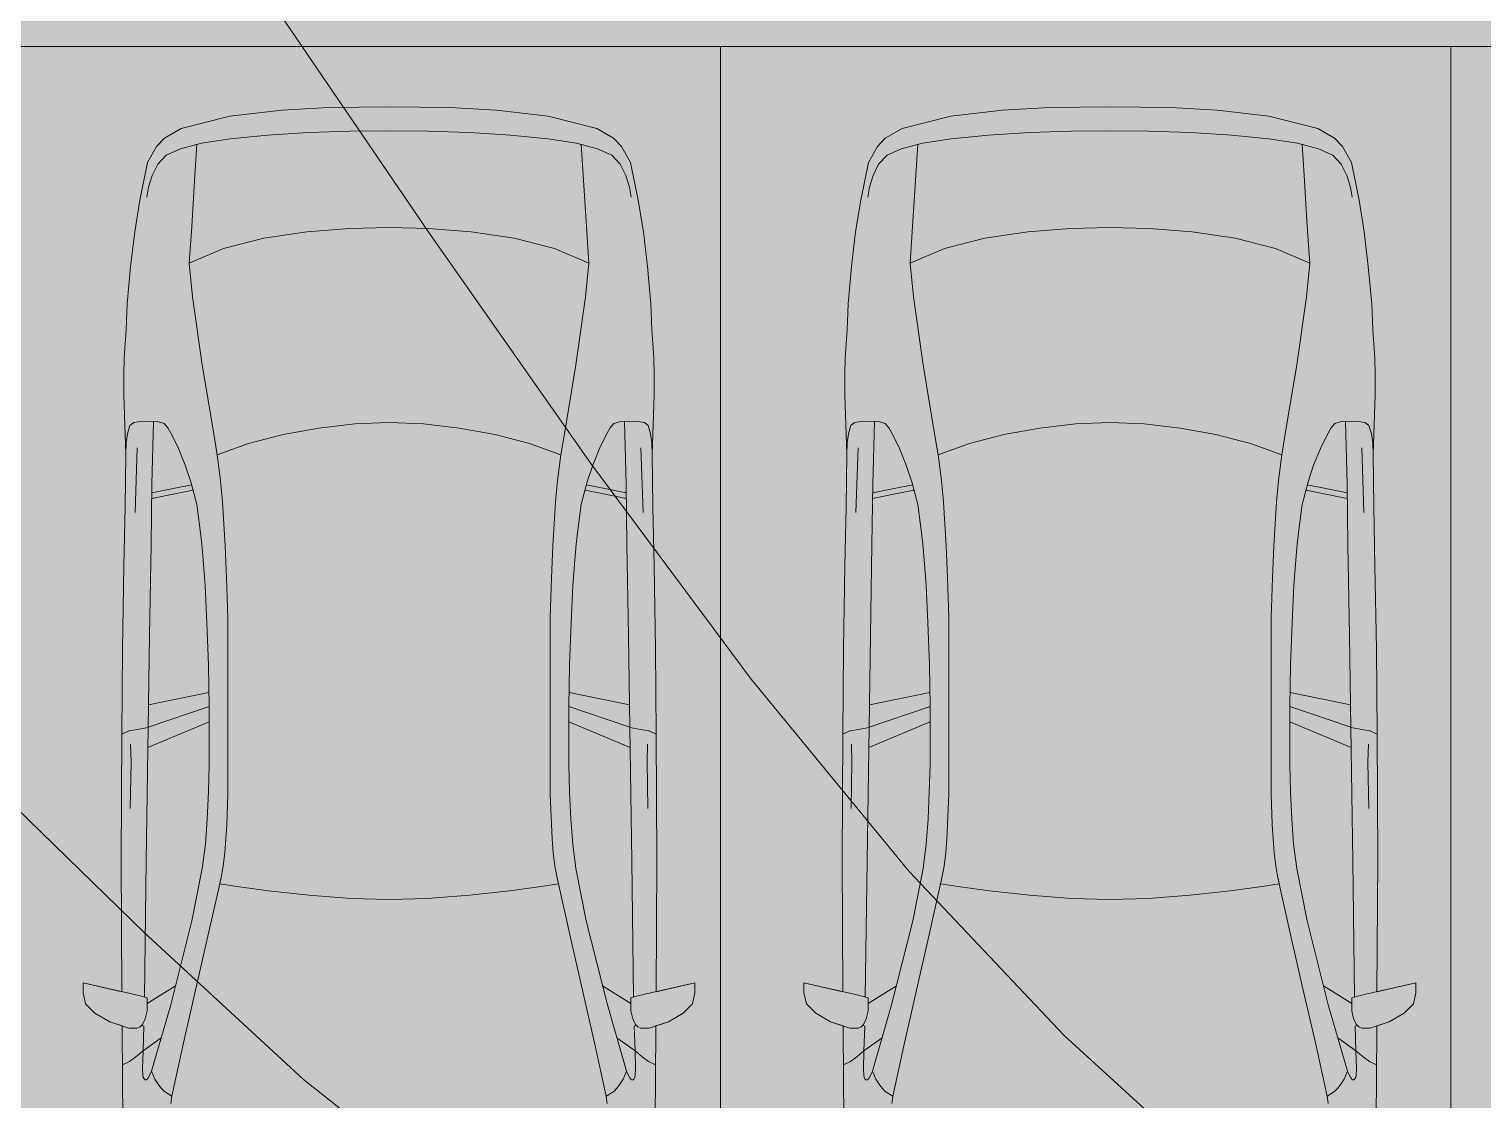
# Model space of a CAD drawing. Header units: millimetres. Extents: x 132836 to 1862386, y -330276 to -143438.
# Drawn here: x 183027 to 188005, y -269216 to -265550 of the extents above; entities that cross this region are included whole.
import ezdxf

# ---------------------------------------------------------------- set-up
doc = ezdxf.new("R2010")
doc.units = ezdxf.units.MM
doc.header["$MEASUREMENT"] = 0
for name, color, linetype in [('Extérieur - Environnement', 7, 'Continuous'), ('Nouveau_CN_01_00', 7, 'Continuous'), ('Nouveau_CN_02_00', 7, 'Continuous')]:
    doc.layers.add(name, color=color, linetype=linetype)

msp = doc.modelspace()

# ---------------------------------------------------------------- hatches: boundary and pattern name
at = {"linetype": 'Continuous', "lineweight": 0, "true_color": 0x6f6f6f}
h = msp.add_hatch(color=8, dxfattribs=at)
h.paths.add_polyline_path([(141848.442, -275935.042), (141848.442, -295062.571), (269220.821, -293826.868), (269220.821, -270902.734), (268763.049, -270902.734), (254213.6, -271040.575), (254213.6, -163437.635), (153156.2, -163437.635), (153156.2, -271040.575), (153182.962, -271040.57), (153183.146, -272000.514, -0.40942736), (149183.681, -275935.042)])
h.paths.add_polyline_path([(158435.584, -260639.953), (155145.584, -260639.953), (155145.584, -248364.953), (155145.584, -243089.974), (155145.584, -242189.974), (158435.584, -242189.974)], flags=0)
h.paths.add_polyline_path([(196775.042, -260810.571), (196775.042, -222495.57), (186955.542, -222495.57), (186955.542, -218295.57), (196754.55, -218295.57), (196754.55, -208495.57), (196754.55, -204495.57), (193355.542, -204495.57), (193355.542, -201780.57), (193355.542, -195161.535), (195576.034, -195161.535), (195576.034, -189810.571), (217850.068, -189810.571), (217850.068, -262266.885), (245610.045, -262266.885), (245610.045, -253395.571), (245626.034, -253395.571), (246426.034, -253395.571), (247826.034, -253395.571), (247826.034, -248005.571), (247826.034, -246605.571), (245626.034, -246605.571), (245610.045, -246605.571), (245610.045, -171995.57), (212806.28, -171995.57), (161503.433, -171995.57), (161503.433, -193810.571), (161503.433, -230015.57), (161503.433, -260810.571)], flags=0)
h.paths.add_polyline_path([(162737.042, -269433.913, -0.09031866), (162858.773, -268727.623, -0.20144873), (163912.639, -267592.74, -0.10421145), (164718.006, -267415.055), (165317.979, -267409.371, -0.10404461), (166125.354, -267571.244, -0.23825546), (167284.257, -268953.318, -0.05518862), (167336.836, -269390.334), (167338.931, -269611.438), (167351.046, -270890.267), (167092.583, -271892.761, -0.26794919), (165370.083, -272909.124), (164770.11, -272914.808, -0.19371746), (163379.252, -272370.185, -0.07056876), (163028.663, -271931.262, -0.1316525), (162751.253, -270933.845)], flags=0)
h.paths.add_polyline_path([(173316.986, -273599.031), (173316.986, -273452.052), (173330.488, -267377.824, -0.3805567), (175316.986, -265609.826), (175394.714, -265609.826), (175394.714, -270609.826), (190394.714, -270609.826), (190394.714, -265609.826), (195356.191, -265609.826, -0.41421356), (196856.191, -267109.826), (196856.191, -273660.699, -0.34550161), (195137.285, -275433.432), (175327.752, -275599.002, -0.4157911)], flags=0)
h.paths.add_polyline_path([(205510.093, -271504.083, -0.13447393), (205230.948, -270484.937), (205230.948, -268984.937, -0.41421356), (207230.948, -266984.937), (207830.948, -266984.937, -0.41421356), (209830.948, -268984.937), (209830.948, -270484.937, -0.12882035), (209574.03, -271465.581, -0.27093629), (207830.948, -272484.937), (207230.948, -272484.937, -0.26498)], flags=0)
h.paths.add_polyline_path([(217862.687, -273329.325), (217869.949, -267730.336, -0.09856151), (218100.718, -266943.721), (218117.681, -266951.545, -0.258849), (219955.479, -265605.827), (219953.141, -265587.294), (220637.569, -265587.294), (220637.569, -265687.294), (220637.569, -270687.294), (250537.569, -270687.294), (250537.569, -265687.294), (252208.004, -265687.294), (254186.294, -265687.294), (254186.294, -267687.294), (254186.294, -271062.255, 0.00134576), (254186.323, -271073.021), (254197.209, -273095.233, -0.41421356), (252208.004, -275105.97), (243484.534, -275105.97, -0.00518896), (243431.438, -275116.103), (235447.992, -275196.191), (220071.012, -275253.24, -0.38655333), (217873.089, -273475.385, -0.02518922)], flags=0)

# ---------------------------------------------------------------- linework, layer by layer
at = {"color": 255, "linetype": 'Continuous', "lineweight": 5, "flags": 128}
for points in [[(185394.714, -265609.826), (182894.714, -265609.826)], [(185394.714, -270609.826), (185394.714, -265609.826)], [(185394.714, -265609.826), (185394.714, -270609.826)], [(187894.714, -265609.826), (185394.714, -265609.826)], [(187894.714, -270609.826), (187894.714, -265609.826)], [(187894.714, -265609.826), (187894.714, -270609.826)], [(190394.714, -265609.826), (187894.714, -265609.826)]]:
    msp.add_lwpolyline(points, dxfattribs=at)
at = {"layer": 'Extérieur - Environnement', "color": 7, "linetype": 'Continuous', "lineweight": 13}
for p, q in [((183891.989, -265827.229), (183715.049, -265848.141)), ((183715.049, -265848.141), (183891.989, -265827.229)), ((184052.118, -265818.421), (183891.989, -265827.229)), ((183891.989, -265827.229), (184052.118, -265818.421)), ((184259.561, -265815.829), (184052.118, -265818.421)), ((184052.118, -265818.421), (184259.561, -265815.829)), ((184467.004, -265818.421), (184259.561, -265815.829)), ((184467.004, -265818.421), (184259.561, -265815.829)), ((184627.133, -265827.229), (184467.004, -265818.421)), ((184627.133, -265827.229), (184467.004, -265818.421)), ((184804.073, -265848.141), (184627.133, -265827.229)), ((184804.073, -265848.141), (184627.133, -265827.229)), ((186360.515, -265827.229), (186183.576, -265848.141)), ((186183.576, -265848.141), (186360.515, -265827.229)), ((186520.644, -265818.421), (186360.515, -265827.229)), ((186360.515, -265827.229), (186520.644, -265818.421)), ((186728.087, -265815.829), (186520.644, -265818.421)), ((186520.644, -265818.421), (186728.087, -265815.829)), ((186935.531, -265818.421), (186728.087, -265815.829)), ((186935.531, -265818.421), (186728.087, -265815.829)), ((187095.66, -265827.229), (186935.531, -265818.421)), ((187095.66, -265827.229), (186935.531, -265818.421)), ((187272.599, -265848.141), (187095.66, -265827.229)), ((187272.599, -265848.141), (187095.66, -265827.229)), ((183715.049, -265848.141), (183548.025, -265890.768)), ((183548.025, -265890.768), (183715.049, -265848.141)), ((184971.097, -265890.768), (184804.073, -265848.141)), ((184971.097, -265890.768), (184804.073, -265848.141)), ((186183.576, -265848.141), (186016.551, -265890.768)), ((186016.551, -265890.768), (186183.576, -265848.141)), ((187439.623, -265890.768), (187272.599, -265848.141)), ((187439.623, -265890.768), (187272.599, -265848.141)), ((183490.429, -265922.978), (183463.567, -265951.886)), ((183463.567, -265951.886), (183490.429, -265922.978)), ((183548.025, -265890.768), (183490.429, -265922.978)), ((183490.429, -265922.978), (183548.025, -265890.768)), ((183617.799, -265940.611), (183716.116, -265925.168)), ((183716.098, -265925.17), (183843.326, -265912.628)), ((183843.326, -265912.628), (183983.885, -265904.21)), ((183983.885, -265904.21), (184126.434, -265899.543)), ((184126.434, -265899.543), (184259.561, -265898.228)), ((184392.688, -265899.543), (184259.561, -265898.228)), ((184535.237, -265904.21), (184392.688, -265899.543)), ((184675.796, -265912.628), (184535.237, -265904.21)), ((184803.024, -265925.17), (184675.796, -265912.628)), ((184901.323, -265940.611), (184803.006, -265925.168)), ((185028.693, -265922.978), (184971.097, -265890.768)), ((185028.693, -265922.978), (184971.097, -265890.768)), ((185055.555, -265951.886), (185028.693, -265922.978)), ((185055.555, -265951.886), (185028.693, -265922.978)), ((185958.955, -265922.978), (185932.093, -265951.886)), ((185932.093, -265951.886), (185958.955, -265922.978)), ((186016.551, -265890.768), (185958.955, -265922.978)), ((185958.955, -265922.978), (186016.551, -265890.768)), ((186086.325, -265940.611), (186184.642, -265925.168)), ((186184.624, -265925.17), (186311.853, -265912.628)), ((186311.853, -265912.628), (186452.412, -265904.21)), ((186452.412, -265904.21), (186594.96, -265899.543)), ((186594.96, -265899.543), (186728.087, -265898.228)), ((186861.214, -265899.543), (186728.087, -265898.228)), ((187003.763, -265904.21), (186861.214, -265899.543)), ((187144.322, -265912.628), (187003.763, -265904.21)), ((187271.55, -265925.17), (187144.322, -265912.628)), ((187369.85, -265940.611), (187271.533, -265925.168)), ((187497.219, -265922.978), (187439.623, -265890.768)), ((187497.219, -265922.978), (187439.623, -265890.768)), ((187524.082, -265951.886), (187497.219, -265922.978)), ((187524.082, -265951.886), (187497.219, -265922.978)), ((183463.567, -265951.886), (183432.916, -266006.605)), ((183432.916, -266006.605), (183463.567, -265951.886)), ((183496.197, -265982.004), (183545.875, -265959.465)), ((183617.799, -265940.611), (183545.875, -265959.465)), ((183601.834, -265944.796), (183594.702, -266049.877)), ((184901.323, -265940.611), (184973.247, -265959.465)), ((184917.288, -265944.796), (184924.42, -266049.877)), ((185022.925, -265982.004), (184973.247, -265959.465)), ((185086.206, -266006.605), (185055.555, -265951.886)), ((185086.206, -266006.605), (185055.555, -265951.886)), ((185932.093, -265951.886), (185901.442, -266006.605)), ((185901.442, -266006.605), (185932.093, -265951.886)), ((185964.723, -265982.004), (186014.402, -265959.465)), ((186086.325, -265940.611), (186014.402, -265959.465)), ((186070.36, -265944.796), (186063.228, -266049.877)), ((187369.85, -265940.611), (187441.773, -265959.465)), ((187385.815, -265944.796), (187392.946, -266049.877)), ((187491.451, -265982.004), (187441.773, -265959.465)), ((187554.733, -266006.605), (187524.082, -265951.886)), ((187554.733, -266006.605), (187524.082, -265951.886)), ((183432.916, -266006.605), (183406.02, -266135.655)), ((183406.02, -266135.655), (183432.916, -266006.605)), ((183448.714, -266050.788), (183467.576, -266012.192)), ((183467.576, -266012.192), (183496.197, -265982.004)), ((185051.545, -266012.192), (185022.925, -265982.004)), ((185070.408, -266050.788), (185051.545, -266012.192)), ((185113.101, -266135.655), (185086.206, -266006.605)), ((185113.101, -266135.655), (185086.206, -266006.605)), ((185901.442, -266006.605), (185874.547, -266135.655)), ((185874.547, -266135.655), (185901.442, -266006.605)), ((185917.24, -266050.788), (185936.103, -266012.192)), ((185936.103, -266012.192), (185964.723, -265982.004)), ((187520.072, -266012.192), (187491.451, -265982.004)), ((187538.935, -266050.788), (187520.072, -266012.192)), ((187581.628, -266135.655), (187554.733, -266006.605)), ((187581.628, -266135.655), (187554.733, -266006.605)), ((183436.433, -266091.6), (183448.714, -266050.788)), ((183594.702, -266049.877), (183583.806, -266225.535)), ((184924.42, -266049.877), (184935.316, -266225.535)), ((185082.688, -266091.6), (185070.408, -266050.788)), ((185904.96, -266091.6), (185917.24, -266050.788)), ((186063.228, -266049.877), (186052.332, -266225.535)), ((187392.946, -266049.877), (187403.842, -266225.535)), ((187551.215, -266091.6), (187538.935, -266050.788)), ((183430.036, -266125.362), (183436.433, -266091.6)), ((185089.086, -266125.362), (185082.688, -266091.6)), ((185898.563, -266125.362), (185904.96, -266091.6)), ((187557.612, -266125.362), (187551.215, -266091.6)), ((183406.02, -266135.655), (183388.726, -266244.436)), ((183406.02, -266135.655), (183388.726, -266244.436)), ((185130.396, -266244.436), (185113.101, -266135.655)), ((185113.101, -266135.655), (185130.396, -266244.436)), ((185874.547, -266135.655), (185857.253, -266244.436)), ((185874.547, -266135.655), (185857.253, -266244.436)), ((187598.922, -266244.436), (187581.628, -266135.655)), ((187581.628, -266135.655), (187598.922, -266244.436)), ((183583.806, -266225.535), (183575.515, -266351.114)), ((184935.316, -266225.535), (184943.607, -266351.114)), ((186052.332, -266225.535), (186044.041, -266351.114)), ((187403.842, -266225.535), (187412.133, -266351.114)), ((183388.727, -266244.425), (183374.904, -266362.504)), ((183388.727, -266244.425), (183374.904, -266362.504)), ((183388.726, -266244.436), (183388.727, -266244.425)), ((183830.723, -266265.635), (183692.903, -266300.677)), ((183978.279, -266243.793), (183830.723, -266265.635)), ((184124.808, -266232.471), (183978.279, -266243.793)), ((184259.561, -266229.025), (184124.808, -266232.471)), ((184259.561, -266229.025), (184394.314, -266232.471)), ((184394.314, -266232.471), (184540.843, -266243.793)), ((184540.843, -266243.793), (184688.399, -266265.635)), ((184688.399, -266265.635), (184826.219, -266300.677)), ((185130.394, -266244.425), (185144.218, -266362.504)), ((185144.218, -266362.504), (185130.396, -266244.436)), ((185857.254, -266244.425), (185843.43, -266362.504)), ((185857.254, -266244.425), (185843.43, -266362.504)), ((185857.253, -266244.436), (185857.254, -266244.425)), ((186299.25, -266265.635), (186161.43, -266300.677)), ((186446.805, -266243.793), (186299.25, -266265.635)), ((186593.334, -266232.471), (186446.805, -266243.793)), ((186728.087, -266229.025), (186593.334, -266232.471)), ((186728.087, -266229.025), (186862.841, -266232.471)), ((186862.841, -266232.471), (187009.369, -266243.793)), ((187009.369, -266243.793), (187156.925, -266265.635)), ((187156.925, -266265.635), (187294.745, -266300.677)), ((187598.921, -266244.425), (187612.744, -266362.504)), ((187612.744, -266362.504), (187598.922, -266244.436)), ((183692.903, -266300.677), (183575.582, -266351.806)), ((184826.219, -266300.677), (184943.539, -266351.806)), ((186161.43, -266300.677), (186044.109, -266351.806)), ((187294.745, -266300.677), (187412.066, -266351.806)), ((183374.904, -266362.504), (183363.381, -266490.991)), ((183363.381, -266490.991), (183374.904, -266362.504)), ((183575.515, -266351.114), (183586.855, -266467.05)), ((184943.607, -266351.114), (184932.266, -266467.05)), ((185155.741, -266490.991), (185144.218, -266362.504)), ((185155.741, -266490.991), (185144.218, -266362.504)), ((185843.43, -266362.504), (185831.908, -266490.991)), ((185831.908, -266490.991), (185843.43, -266362.504)), ((186044.041, -266351.114), (186055.382, -266467.05)), ((187412.133, -266351.114), (187400.793, -266467.05)), ((187624.267, -266490.991), (187612.744, -266362.504)), ((187624.267, -266490.991), (187612.744, -266362.504)), ((183586.855, -266467.05), (183619.655, -266699.145)), ((184932.266, -266467.05), (184899.467, -266699.145)), ((186055.382, -266467.05), (186088.181, -266699.145)), ((187400.793, -266467.05), (187367.993, -266699.145)), ((183363.381, -266490.991), (183359.585, -266580)), ((183359.585, -266580), (183363.381, -266490.991)), ((185159.537, -266580), (185155.741, -266490.991)), ((185159.537, -266580), (185155.741, -266490.991)), ((185831.908, -266490.991), (185828.112, -266580)), ((185828.112, -266580), (185831.908, -266490.991)), ((187628.063, -266580), (187624.267, -266490.991)), ((187628.063, -266580), (187624.267, -266490.991)), ((183359.585, -266580), (183353.16, -266675.753)), ((183353.16, -266675.753), (183359.585, -266580)), ((185165.961, -266675.753), (185159.537, -266580)), ((185165.961, -266675.753), (185159.537, -266580)), ((185828.112, -266580), (185821.687, -266675.753)), ((185821.687, -266675.753), (185828.112, -266580)), ((187634.488, -266675.753), (187628.063, -266580)), ((187634.488, -266675.753), (187628.063, -266580)), ((183353.16, -266675.753), (183351.396, -266733.636)), ((183351.396, -266733.636), (183353.16, -266675.753)), ((183619.655, -266699.145), (183655.827, -266914.757)), ((184899.467, -266699.145), (184863.295, -266914.757)), ((185167.726, -266733.636), (185165.961, -266675.753)), ((185167.726, -266733.636), (185165.961, -266675.753)), ((185821.687, -266675.753), (185819.922, -266733.636)), ((185819.922, -266733.636), (185821.687, -266675.753)), ((186088.181, -266699.145), (186124.354, -266914.757)), ((187367.993, -266699.145), (187331.821, -266914.757)), ((187636.253, -266733.636), (187634.488, -266675.753)), ((187636.253, -266733.636), (187634.488, -266675.753)), ((183351.396, -266733.636), (183351.351, -266802.209)), ((183351.396, -266733.636), (183351.351, -266802.209)), ((185167.771, -266802.209), (185167.726, -266733.636)), ((185167.726, -266733.636), (185167.771, -266802.209)), ((185819.922, -266733.636), (185819.878, -266802.209)), ((185819.922, -266733.636), (185819.878, -266802.209)), ((187636.297, -266802.209), (187636.253, -266733.636)), ((187636.253, -266733.636), (187636.297, -266802.209)), ((183351.351, -266802.209), (183358.612, -267005.182)), ((183358.612, -267005.182), (183351.351, -266802.209)), ((185160.509, -267005.182), (185167.771, -266802.209)), ((185160.509, -267005.182), (185167.771, -266802.209)), ((185819.878, -266802.209), (185827.139, -267005.182)), ((185827.139, -267005.182), (185819.878, -266802.209)), ((187629.036, -267005.182), (187636.297, -266802.209)), ((187629.036, -267005.182), (187636.297, -266802.209)), ((183372.604, -266907.239), (183364.199, -266935.244)), ((183385.305, -266896.747), (183372.604, -266907.239)), ((183416.283, -266891.975), (183385.305, -266896.747)), ((183466.897, -266893.182), (183416.283, -266891.975)), ((183447.691, -267108.099), (183453.514, -266892.863)), ((183489.371, -266900.359), (183466.897, -266893.182)), ((183502.37, -266915.534), (183489.371, -266900.359)), ((183517.264, -266941.727), (183502.37, -266915.534)), ((183655.827, -266914.757), (183671.041, -267007.801)), ((184019.343, -266915.731), (183896.588, -266938.334)), ((184142.025, -266901.845), (184019.343, -266915.731)), ((184259.561, -266897.126), (184142.025, -266901.845)), ((184259.561, -266897.126), (184377.096, -266901.845)), ((184377.096, -266901.845), (184499.779, -266915.731)), ((184499.779, -266915.731), (184622.534, -266938.334)), ((184863.295, -266914.757), (184848.081, -267007.801)), ((185001.858, -266941.727), (185016.752, -266915.534)), ((185016.752, -266915.534), (185029.75, -266900.359)), ((185029.75, -266900.359), (185052.225, -266893.182)), ((185052.225, -266893.182), (185102.839, -266891.975)), ((185071.431, -267108.099), (185065.607, -266892.863)), ((185102.839, -266891.975), (185133.817, -266896.747)), ((185133.817, -266896.747), (185146.518, -266907.239)), ((185146.518, -266907.239), (185154.922, -266935.244)), ((185841.13, -266907.239), (185832.726, -266935.244)), ((185853.831, -266896.747), (185841.13, -266907.239)), ((185884.809, -266891.975), (185853.831, -266896.747)), ((185935.423, -266893.182), (185884.809, -266891.975)), ((185916.218, -267108.099), (185922.041, -266892.863)), ((185957.898, -266900.359), (185935.423, -266893.182)), ((185970.896, -266915.534), (185957.898, -266900.359)), ((185985.79, -266941.727), (185970.896, -266915.534)), ((186124.354, -266914.757), (186139.567, -267007.801)), ((186487.869, -266915.731), (186365.114, -266938.334)), ((186610.552, -266901.845), (186487.869, -266915.731)), ((186728.087, -266897.126), (186610.552, -266901.845)), ((186728.087, -266897.126), (186845.623, -266901.845)), ((186845.623, -266901.845), (186968.306, -266915.731)), ((186968.306, -266915.731), (187091.06, -266938.334)), ((187331.821, -266914.757), (187316.608, -267007.801)), ((187470.385, -266941.727), (187485.279, -266915.534)), ((187485.279, -266915.534), (187498.277, -266900.359)), ((187498.277, -266900.359), (187520.752, -266893.182)), ((187520.752, -266893.182), (187571.365, -266891.975)), ((187539.957, -267108.099), (187534.134, -266892.863)), ((187571.365, -266891.975), (187602.343, -266896.747)), ((187602.343, -266896.747), (187615.044, -266907.239)), ((187615.044, -266907.239), (187623.449, -266935.244)), ((183359.885, -266966.747), (183358.612, -267005.182)), ((183364.199, -266935.244), (183359.885, -266966.747)), ((183538.668, -266985.75), (183517.264, -266941.727)), ((183778.738, -266969.199), (183671.041, -267007.801)), ((183896.588, -266938.334), (183778.738, -266969.199)), ((184622.534, -266938.334), (184740.384, -266969.199)), ((184740.384, -266969.199), (184848.081, -267007.801)), ((184980.454, -266985.75), (185001.858, -266941.727)), ((185154.922, -266935.244), (185159.237, -266966.747)), ((185159.237, -266966.747), (185160.509, -267005.182)), ((185828.412, -266966.747), (185827.139, -267005.182)), ((185832.726, -266935.244), (185828.412, -266966.747)), ((186007.194, -266985.75), (185985.79, -266941.727)), ((186247.265, -266969.199), (186139.567, -267007.801)), ((186365.114, -266938.334), (186247.265, -266969.199)), ((187091.06, -266938.334), (187208.91, -266969.199)), ((187208.91, -266969.199), (187316.608, -267007.801)), ((187448.98, -266985.75), (187470.385, -266941.727)), ((187623.449, -266935.244), (187627.763, -266966.747)), ((187627.763, -266966.747), (187629.036, -267005.182)), ((183358.612, -267005.182), (183356.399, -267185.487)), ((183356.399, -267185.487), (183358.612, -267005.182)), ((183397.279, -266983.945), (183389.861, -267204.725)), ((183562.083, -267043.022), (183538.668, -266985.75)), ((183671.041, -267007.801), (183682.712, -267095.228)), ((184848.081, -267007.801), (184836.41, -267095.228)), ((184957.039, -267043.022), (184980.454, -266985.75)), ((185121.843, -266983.945), (185129.26, -267204.725)), ((185162.723, -267185.487), (185160.509, -267005.182)), ((185162.723, -267185.487), (185160.509, -267005.182)), ((185827.139, -267005.182), (185824.925, -267185.487)), ((185824.925, -267185.487), (185827.139, -267005.182)), ((185865.805, -266983.945), (185858.388, -267204.725)), ((186030.609, -267043.022), (186007.194, -266985.75)), ((186139.567, -267007.801), (186151.239, -267095.228)), ((187316.608, -267007.801), (187304.936, -267095.228)), ((187425.565, -267043.022), (187448.98, -266985.75)), ((187590.37, -266983.945), (187597.787, -267204.725)), ((187631.25, -267185.487), (187629.036, -267005.182)), ((187631.25, -267185.487), (187629.036, -267005.182)), ((183581.412, -267099.683), (183562.083, -267043.022)), ((184937.71, -267099.683), (184957.039, -267043.022)), ((186049.939, -267099.683), (186030.609, -267043.022)), ((187406.236, -267099.683), (187425.565, -267043.022)), ((183444.759, -267315.416), (183447.691, -267108.099)), ((183447.27, -267137.834), (183531.659, -267120.602)), ((183531.659, -267120.602), (183584.139, -267110.411)), ((183601.247, -267177.701), (183581.412, -267099.683)), ((183682.711, -267095.211), (183689.403, -267168.735)), ((184836.411, -267095.211), (184829.718, -267168.735)), ((184917.875, -267177.701), (184937.71, -267099.683)), ((184987.463, -267120.602), (184934.982, -267110.411)), ((185071.851, -267137.834), (184987.463, -267120.602)), ((185074.363, -267315.416), (185071.431, -267108.099)), ((185913.285, -267315.416), (185916.218, -267108.099)), ((185915.797, -267137.834), (186000.185, -267120.602)), ((186000.185, -267120.602), (186052.666, -267110.411)), ((186069.773, -267177.701), (186049.939, -267099.683)), ((186151.237, -267095.211), (186157.93, -267168.735)), ((187304.938, -267095.211), (187298.245, -267168.735)), ((187386.401, -267177.701), (187406.236, -267099.683)), ((187455.99, -267120.602), (187403.509, -267110.411)), ((187540.378, -267137.834), (187455.99, -267120.602)), ((187542.89, -267315.416), (187539.957, -267108.099)), ((183446.998, -267157.127), (183531.386, -267139.896)), ((183531.386, -267139.896), (183588.801, -267128.746)), ((183689.402, -267168.721), (183694.369, -267243.196)), ((184829.719, -267168.721), (184824.752, -267243.196)), ((184987.736, -267139.896), (184930.321, -267128.746)), ((185072.124, -267157.127), (184987.736, -267139.896)), ((185915.524, -267157.127), (185999.912, -267139.896)), ((185999.912, -267139.896), (186057.327, -267128.746)), ((186157.929, -267168.721), (186162.896, -267243.196)), ((187298.246, -267168.721), (187293.279, -267243.196)), ((187456.262, -267139.896), (187398.848, -267128.746)), ((187540.651, -267157.127), (187456.262, -267139.896)), ((183356.399, -267185.487), (183352.049, -267388.698)), ((183356.399, -267185.487), (183352.049, -267388.698)), ((183612.656, -267265.192), (183601.247, -267177.701)), ((184906.466, -267265.192), (184917.875, -267177.701)), ((185167.073, -267388.698), (185162.723, -267185.487)), ((185162.723, -267185.487), (185167.073, -267388.698)), ((185824.925, -267185.487), (185820.576, -267388.698)), ((185824.925, -267185.487), (185820.576, -267388.698)), ((186081.182, -267265.192), (186069.773, -267177.701)), ((187374.992, -267265.192), (187386.401, -267177.701)), ((187635.599, -267388.698), (187631.25, -267185.487)), ((187631.25, -267185.487), (187635.599, -267388.698)), ((183618.502, -267314.77), (183612.656, -267265.192)), ((183694.369, -267243.192), (183698.772, -267319.989)), ((184824.753, -267243.192), (184820.349, -267319.989)), ((184900.62, -267314.77), (184906.466, -267265.192)), ((186087.029, -267314.77), (186081.182, -267265.192)), ((186162.896, -267243.192), (186167.299, -267319.989)), ((187293.279, -267243.192), (187288.876, -267319.989)), ((187369.146, -267314.77), (187374.992, -267265.192)), ((183439.798, -267626.213), (183444.759, -267315.416)), ((183623.596, -267366.608), (183618.502, -267314.77)), ((183698.772, -267319.979), (183703.538, -267428.1)), ((184820.35, -267319.979), (184815.584, -267428.1)), ((184895.526, -267366.608), (184900.62, -267314.77)), ((185079.323, -267626.213), (185074.363, -267315.416)), ((185908.325, -267626.213), (185913.285, -267315.416)), ((186092.123, -267366.608), (186087.029, -267314.77)), ((186167.298, -267319.979), (186172.064, -267428.1)), ((187288.876, -267319.979), (187284.111, -267428.1)), ((187364.052, -267366.608), (187369.146, -267314.77)), ((187547.85, -267626.213), (187542.89, -267315.416)), ((183629.833, -267454.622), (183623.596, -267366.608)), ((184889.288, -267454.622), (184895.526, -267366.608)), ((186098.36, -267454.622), (186092.123, -267366.608)), ((187357.815, -267454.622), (187364.052, -267366.608)), ((183352.049, -267388.698), (183347.264, -267671.932)), ((183352.049, -267388.698), (183347.264, -267671.932)), ((185171.858, -267671.932), (185167.073, -267388.698)), ((185167.073, -267388.698), (185171.858, -267671.932)), ((185820.576, -267388.698), (185815.79, -267671.932)), ((185820.576, -267388.698), (185815.79, -267671.932)), ((187640.385, -267671.932), (187635.599, -267388.698)), ((187635.599, -267388.698), (187640.385, -267671.932)), ((183636.221, -267582.751), (183629.833, -267454.622)), ((183703.537, -267428.096), (183707.508, -267565.617)), ((184815.584, -267428.096), (184811.613, -267565.617)), ((184882.901, -267582.751), (184889.288, -267454.622)), ((186104.747, -267582.751), (186098.36, -267454.622)), ((186172.064, -267428.096), (186176.035, -267565.617)), ((187284.111, -267428.096), (187280.14, -267565.617)), ((187351.428, -267582.751), (187357.815, -267454.622)), ((183707.508, -267565.617), (183707.547, -268168.583)), ((184811.613, -267565.617), (184811.575, -268168.583)), ((186176.035, -267565.617), (186176.073, -268168.583)), ((187280.14, -267565.617), (187280.101, -268168.583)), ((183641.22, -267725.992), (183636.221, -267582.751)), ((184877.901, -267725.992), (184882.901, -267582.751)), ((186109.747, -267725.992), (186104.747, -267582.751)), ((187346.428, -267725.992), (187351.428, -267582.751)), ((183434.838, -267940.513), (183439.798, -267626.213)), ((185084.284, -267940.513), (185079.323, -267626.213)), ((185903.364, -267940.513), (185908.325, -267626.213)), ((187552.81, -267940.513), (187547.85, -267626.213)), ((183347.264, -267671.932), (183344.745, -267963.179)), ((183347.264, -267671.932), (183344.745, -267963.179)), ((185174.376, -267963.179), (185171.858, -267671.932)), ((185171.858, -267671.932), (185174.376, -267963.179)), ((185815.79, -267671.932), (185813.272, -267963.179)), ((185815.79, -267671.932), (185813.272, -267963.179)), ((187642.903, -267963.179), (187640.385, -267671.932)), ((187640.385, -267671.932), (187642.903, -267963.179)), ((183643.644, -267869.522), (183641.22, -267725.992)), ((184875.478, -267869.522), (184877.901, -267725.992)), ((186112.17, -267869.522), (186109.747, -267725.992)), ((187344.005, -267869.522), (187346.428, -267725.992)), ((183436.054, -267863.438), (183642.826, -267821.075)), ((185083.067, -267863.438), (184876.296, -267821.075)), ((185904.581, -267863.438), (186111.352, -267821.075)), ((187551.594, -267863.438), (187344.823, -267821.075)), ((183643.644, -267869.522), (183434.855, -267939.422)), ((183644.182, -268067.536), (183643.644, -267869.522)), ((184874.94, -268067.536), (184875.478, -267869.522)), ((184875.478, -267869.522), (185084.267, -267939.422)), ((186112.17, -267869.522), (185903.382, -267939.422)), ((186112.709, -268067.536), (186112.17, -267869.522)), ((187343.466, -268067.536), (187344.005, -267869.522)), ((187344.005, -267869.522), (187552.793, -267939.422)), ((183344.745, -267963.179), (183342.777, -268396.057)), ((183342.777, -268396.057), (183344.745, -267963.179)), ((183344.745, -267963.179), (183366.454, -267953.414)), ((183366.454, -267953.414), (183368.409, -267952.848)), ((183368.409, -267952.848), (183371.668, -267952.153)), ((183371.668, -267952.153), (183397.581, -267947.497)), ((183397.581, -267947.497), (183434.838, -267940.513)), ((183434.838, -267940.513), (183428.399, -268397.667)), ((183433.866, -268009.492), (183643.784, -267921.066)), ((185085.255, -268009.492), (184875.338, -267921.066)), ((185084.284, -267940.513), (185090.723, -268397.667)), ((185121.541, -267947.497), (185084.284, -267940.513)), ((185147.454, -267952.153), (185121.541, -267947.497)), ((185150.712, -267952.848), (185147.454, -267952.153)), ((185152.668, -267953.414), (185150.712, -267952.848)), ((185174.376, -267963.179), (185152.668, -267953.414)), ((185176.345, -268396.057), (185174.376, -267963.179)), ((185176.345, -268396.057), (185174.376, -267963.179)), ((185813.272, -267963.179), (185811.304, -268396.057)), ((185811.304, -268396.057), (185813.272, -267963.179)), ((185813.272, -267963.179), (185834.98, -267953.414)), ((185834.98, -267953.414), (185836.936, -267952.848)), ((185836.936, -267952.848), (185840.194, -267952.153)), ((185840.194, -267952.153), (185866.107, -267947.497)), ((185866.107, -267947.497), (185903.364, -267940.513)), ((185903.364, -267940.513), (185896.926, -268397.667)), ((185902.393, -268009.492), (186112.31, -267921.066)), ((187553.782, -268009.492), (187343.865, -267921.066)), ((187552.81, -267940.513), (187559.249, -268397.667)), ((187590.067, -267947.497), (187552.81, -267940.513)), ((187615.981, -267952.153), (187590.067, -267947.497)), ((187619.239, -267952.848), (187615.981, -267952.153)), ((187621.194, -267953.414), (187619.239, -267952.848)), ((187642.903, -267963.179), (187621.194, -267953.414)), ((187644.871, -268396.057), (187642.903, -267963.179)), ((187644.871, -268396.057), (187642.903, -267963.179)), ((183374.64, -267998.102), (183376.138, -268059.366)), ((185144.482, -267998.102), (185142.983, -268059.366)), ((185843.166, -267998.102), (185844.665, -268059.366)), ((187613.008, -267998.102), (187611.51, -268059.366)), ((183376.138, -268059.366), (183373.562, -268218.695)), ((183641.031, -268161.626), (183644.182, -268067.536)), ((184878.091, -268161.626), (184874.94, -268067.536)), ((185142.983, -268059.366), (185145.559, -268218.695)), ((185844.665, -268059.366), (185842.089, -268218.695)), ((186109.558, -268161.626), (186112.709, -268067.536)), ((187346.617, -268161.626), (187343.466, -268067.536)), ((187611.51, -268059.366), (187614.086, -268218.695)), ((183636.837, -268254.25), (183641.031, -268161.626)), ((184882.285, -268254.25), (184878.091, -268161.626)), ((186105.363, -268254.25), (186109.558, -268161.626)), ((187350.812, -268254.25), (187346.617, -268161.626)), ((183707.547, -268168.583), (183703.71, -268272.869)), ((184811.575, -268168.583), (184815.412, -268272.869)), ((186176.073, -268168.583), (186172.237, -268272.869)), ((187280.101, -268168.583), (187283.938, -268272.869)), ((183630.737, -268340.402), (183636.837, -268254.25)), ((184888.384, -268340.402), (184882.285, -268254.25)), ((186099.264, -268340.402), (186105.363, -268254.25)), ((187356.911, -268340.402), (187350.812, -268254.25)), ((183703.711, -268272.861), (183701.176, -268322.037)), ((184815.411, -268272.861), (184817.945, -268322.037)), ((186172.237, -268272.861), (186169.703, -268322.037)), ((187283.938, -268272.861), (187286.472, -268322.037)), ((183619.591, -268423.653), (183630.737, -268340.402)), ((183701.177, -268322.021), (183697.379, -268369.172)), ((184817.944, -268322.021), (184821.743, -268369.172)), ((184899.53, -268423.653), (184888.384, -268340.402)), ((186088.118, -268423.653), (186099.264, -268340.402)), ((186169.704, -268322.021), (186165.905, -268369.172)), ((187286.471, -268322.021), (187290.269, -268369.172)), ((187368.057, -268423.653), (187356.911, -268340.402)), ((183342.777, -268396.057), (183345.255, -268845.441)), ((183345.255, -268845.441), (183342.777, -268396.057)), ((183428.399, -268397.667), (183421.952, -268863.714)), ((183691.558, -268415.392), (183683.127, -268460.76)), ((183697.381, -268369.15), (183691.558, -268415.392)), ((184821.741, -268369.15), (184827.564, -268415.392)), ((184827.564, -268415.392), (184835.995, -268460.76)), ((185090.722, -268397.667), (185097.17, -268863.714)), ((185173.866, -268845.441), (185176.345, -268396.057)), ((185173.866, -268845.441), (185176.345, -268396.057)), ((185811.304, -268396.057), (185813.782, -268845.441)), ((185813.782, -268845.441), (185811.304, -268396.057)), ((185896.926, -268397.667), (185890.478, -268863.714)), ((186160.084, -268415.392), (186151.654, -268460.76)), ((186165.907, -268369.15), (186160.084, -268415.392)), ((187290.268, -268369.15), (187296.09, -268415.392)), ((187296.09, -268415.392), (187304.521, -268460.76)), ((187559.249, -268397.667), (187565.696, -268863.714)), ((187642.393, -268845.441), (187644.871, -268396.057)), ((187642.393, -268845.441), (187644.871, -268396.057)), ((183584.175, -268603.04), (183619.591, -268423.653)), ((183679.827, -268475.566), (183682.906, -268461.25)), ((183682.906, -268461.25), (183683.213, -268460.57)), ((184836.216, -268461.25), (184835.909, -268460.57)), ((184839.295, -268475.566), (184836.216, -268461.25)), ((184934.947, -268603.04), (184899.53, -268423.653)), ((186052.702, -268603.04), (186088.118, -268423.653)), ((186148.354, -268475.566), (186151.432, -268461.25)), ((186151.432, -268461.25), (186151.74, -268460.57)), ((187304.743, -268461.25), (187304.435, -268460.57)), ((187307.821, -268475.566), (187304.743, -268461.25)), ((187403.473, -268603.04), (187368.057, -268423.653)), ((183679.827, -268475.566), (183639.669, -268655.526)), ((183679.827, -268475.566), (183738.798, -268485.628)), ((183738.798, -268485.628), (183847.414, -268499.786)), ((183847.414, -268499.786), (183984.499, -268514.384)), ((183984.499, -268514.384), (184128.943, -268525.771)), ((184534.623, -268514.384), (184390.179, -268525.771)), ((184671.708, -268499.786), (184534.623, -268514.384)), ((184780.324, -268485.628), (184671.708, -268499.786)), ((184839.295, -268475.566), (184780.324, -268485.628)), ((184839.295, -268475.566), (184879.453, -268655.526)), ((186148.354, -268475.566), (186108.196, -268655.526)), ((186148.354, -268475.566), (186207.324, -268485.628)), ((186207.324, -268485.628), (186315.941, -268499.786)), ((186315.941, -268499.786), (186453.025, -268514.384)), ((186453.025, -268514.384), (186597.47, -268525.771)), ((187003.15, -268514.384), (186858.705, -268525.771)), ((187140.234, -268499.786), (187003.15, -268514.384)), ((187248.851, -268485.628), (187140.234, -268499.786)), ((187307.821, -268475.566), (187248.851, -268485.628)), ((187307.821, -268475.566), (187347.979, -268655.526)), ((184128.943, -268525.771), (184259.561, -268530.294)), ((184390.179, -268525.771), (184259.561, -268530.294)), ((186597.47, -268525.771), (186728.087, -268530.294)), ((186858.705, -268525.771), (186728.087, -268530.294)), ((183511.975, -268890.783), (183584.175, -268603.04)), ((185007.147, -268890.783), (184934.947, -268603.04)), ((185980.502, -268890.783), (186052.702, -268603.04)), ((187475.673, -268890.783), (187403.473, -268603.04)), ((183639.669, -268655.526), (183597.489, -268840.117)), ((184879.453, -268655.526), (184921.632, -268840.117)), ((186108.196, -268655.526), (186066.016, -268840.117)), ((187347.979, -268655.526), (187390.159, -268840.117)), ((183345.255, -268845.441), (183211.883, -268814.641)), ((183211.883, -268814.641), (183211.883, -268848.929)), ((183211.883, -268814.641), (183383.918, -268854.37)), ((183211.883, -268814.641), (183211.883, -268848.929)), ((185307.239, -268814.641), (185135.204, -268854.37)), ((185307.239, -268814.641), (185173.866, -268845.441)), ((185307.239, -268848.929), (185307.239, -268814.641)), ((185307.239, -268814.641), (185307.239, -268848.929)), ((185813.782, -268845.441), (185680.41, -268814.641)), ((185680.41, -268814.641), (185680.41, -268848.929)), ((185680.41, -268814.641), (185852.445, -268854.37)), ((185680.41, -268814.641), (185680.41, -268848.929)), ((187775.765, -268814.641), (187603.73, -268854.37)), ((187775.765, -268814.641), (187642.393, -268845.441)), ((187775.765, -268848.929), (187775.765, -268814.641)), ((187775.765, -268814.641), (187775.765, -268848.929)), ((183211.883, -268848.929), (183220.743, -268887.061)), ((183220.743, -268887.061), (183211.883, -268848.929)), ((183383.918, -268854.37), (183407.047, -268859.874)), ((183407.047, -268859.874), (183431.168, -268866.089)), ((183528.349, -268825.526), (183431.168, -268886.011)), ((183597.489, -268840.117), (183556.339, -269020.407)), ((184921.632, -268840.117), (184962.783, -269020.407)), ((184990.772, -268825.526), (185087.954, -268886.011)), ((185112.075, -268859.874), (185087.954, -268866.089)), ((185135.204, -268854.37), (185112.075, -268859.874)), ((185298.378, -268887.061), (185307.239, -268848.929)), ((185298.378, -268887.061), (185307.239, -268848.929)), ((185680.41, -268848.929), (185689.27, -268887.061)), ((185689.27, -268887.061), (185680.41, -268848.929)), ((185852.445, -268854.37), (185875.574, -268859.874)), ((185875.574, -268859.874), (185899.694, -268866.089)), ((185996.876, -268825.526), (185899.694, -268886.011)), ((186066.016, -268840.117), (186024.866, -269020.407)), ((187390.159, -268840.117), (187431.309, -269020.407)), ((187459.299, -268825.526), (187556.481, -268886.011)), ((187580.601, -268859.874), (187556.481, -268866.089)), ((187603.73, -268854.37), (187580.601, -268859.874)), ((187766.905, -268887.061), (187775.765, -268848.929)), ((187766.905, -268887.061), (187775.765, -268848.929)), ((183220.743, -268887.061), (183252.602, -268919.021)), ((183252.602, -268919.021), (183220.743, -268887.061)), ((183431.168, -268911.236), (183425.156, -268937.763)), ((183431.168, -268866.089), (183431.168, -268911.236)), ((183511.975, -268890.783), (183446.561, -269117.89)), ((185007.147, -268890.783), (185072.561, -269117.89)), ((185087.954, -268866.089), (185087.954, -268911.236)), ((185087.954, -268911.236), (185093.966, -268937.763)), ((185266.52, -268919.021), (185298.378, -268887.061)), ((185266.52, -268919.021), (185298.378, -268887.061)), ((185689.27, -268887.061), (185721.128, -268919.021)), ((185721.128, -268919.021), (185689.27, -268887.061)), ((185899.694, -268911.236), (185893.683, -268937.763)), ((185899.694, -268866.089), (185899.694, -268911.236)), ((185980.502, -268890.783), (185915.087, -269117.89)), ((187475.673, -268890.783), (187541.087, -269117.89)), ((187556.481, -268866.089), (187556.481, -268911.236)), ((187556.481, -268911.236), (187562.492, -268937.763)), ((187735.047, -268919.021), (187766.905, -268887.061)), ((187735.047, -268919.021), (187766.905, -268887.061)), ((183252.602, -268919.021), (183303.142, -268948.512)), ((183303.142, -268948.512), (183252.602, -268919.021)), ((183303.142, -268948.512), (183345.655, -268962.73)), ((183369.117, -268970.577), (183303.142, -268948.512)), ((183345.655, -268962.73), (183345.913, -269018.139)), ((183345.913, -269018.139), (183345.655, -268962.73)), ((183415.348, -268957.87), (183407.273, -268965.404)), ((183420.225, -268963.547), (183413.021, -268960.041)), ((183425.156, -268937.763), (183415.348, -268957.87)), ((183420.225, -268963.547), (183417.257, -269048.085)), ((185093.966, -268937.763), (185103.774, -268957.87)), ((185098.897, -268963.547), (185106.101, -268960.041)), ((185098.897, -268963.547), (185101.865, -269048.085)), ((185103.774, -268957.87), (185111.849, -268965.404)), ((185150.005, -268970.577), (185215.98, -268948.512)), ((185173.209, -269018.139), (185173.467, -268962.73)), ((185173.209, -269018.139), (185173.467, -268962.73)), ((185173.467, -268962.73), (185215.98, -268948.512)), ((185215.98, -268948.512), (185266.52, -268919.021)), ((185215.98, -268948.512), (185266.52, -268919.021)), ((185721.128, -268919.021), (185771.668, -268948.512)), ((185771.668, -268948.512), (185721.128, -268919.021)), ((185771.668, -268948.512), (185814.181, -268962.73)), ((185837.643, -268970.577), (185771.668, -268948.512)), ((185814.181, -268962.73), (185814.439, -269018.139)), ((185814.439, -269018.139), (185814.181, -268962.73)), ((185883.875, -268957.87), (185875.8, -268965.404)), ((185888.752, -268963.547), (185881.547, -268960.041)), ((185893.683, -268937.763), (185883.875, -268957.87)), ((185888.752, -268963.547), (185885.783, -269048.085)), ((187562.492, -268937.763), (187572.3, -268957.87)), ((187567.423, -268963.547), (187574.628, -268960.041)), ((187567.423, -268963.547), (187570.392, -269048.085)), ((187572.3, -268957.87), (187580.375, -268965.404)), ((187618.531, -268970.577), (187684.506, -268948.512)), ((187641.735, -269018.139), (187641.993, -268962.73)), ((187641.735, -269018.139), (187641.993, -268962.73)), ((187641.993, -268962.73), (187684.506, -268948.512)), ((187684.506, -268948.512), (187735.047, -268919.021)), ((187684.506, -268948.512), (187735.047, -268919.021)), ((183397.101, -268970.511), (183369.117, -268970.577)), ((183407.273, -268965.404), (183397.101, -268970.511)), ((183479.404, -269003.863), (183417.257, -269048.085)), ((185039.717, -269003.863), (185101.865, -269048.085)), ((185111.849, -268965.404), (185122.021, -268970.511)), ((185122.021, -268970.511), (185150.005, -268970.577)), ((185865.628, -268970.511), (185837.643, -268970.577)), ((185875.8, -268965.404), (185865.628, -268970.511)), ((185947.931, -269003.863), (185885.783, -269048.085)), ((187508.244, -269003.863), (187570.392, -269048.085)), ((187580.375, -268965.404), (187590.547, -268970.511)), ((187590.547, -268970.511), (187618.531, -268970.577)), ((183345.913, -269018.139), (183346.965, -269096.19)), ((183345.913, -269018.139), (183346.965, -269096.19)), ((183417.257, -269048.085), (183392.395, -269068.108)), ((183417.257, -269048.085), (183415.423, -269109.46)), ((183556.339, -269020.407), (183516.174, -269203.417)), ((184962.783, -269020.407), (185002.947, -269203.417)), ((185101.865, -269048.085), (185126.726, -269068.108)), ((185101.865, -269048.085), (185103.699, -269109.46)), ((185172.157, -269096.19), (185173.209, -269018.139)), ((185173.209, -269018.139), (185172.157, -269096.19)), ((185814.439, -269018.139), (185815.491, -269096.19)), ((185814.439, -269018.139), (185815.491, -269096.19)), ((185885.783, -269048.085), (185860.922, -269068.108)), ((185885.783, -269048.085), (185883.949, -269109.46)), ((186024.866, -269020.407), (185984.701, -269203.417)), ((187431.309, -269020.407), (187471.474, -269203.417)), ((187570.392, -269048.085), (187595.253, -269068.108)), ((187570.392, -269048.085), (187572.226, -269109.46)), ((187640.684, -269096.19), (187641.735, -269018.139)), ((187641.735, -269018.139), (187640.684, -269096.19)), ((183370.799, -269084.584), (183346.965, -269096.19)), ((183346.965, -269096.19), (183351.116, -269751.346)), ((183346.965, -269096.19), (183351.116, -269751.346)), ((183392.395, -269068.108), (183370.799, -269084.584)), ((183415.423, -269109.46), (183416.701, -269132.476)), ((185103.699, -269109.46), (185102.42, -269132.476)), ((185126.726, -269068.108), (185148.322, -269084.584)), ((185148.322, -269084.584), (185172.157, -269096.19)), ((185168.006, -269751.346), (185172.157, -269096.19)), ((185172.157, -269096.19), (185168.006, -269751.346)), ((185839.326, -269084.584), (185815.491, -269096.19)), ((185815.491, -269096.19), (185819.642, -269751.346)), ((185815.491, -269096.19), (185819.642, -269751.346)), ((185860.922, -269068.108), (185839.326, -269084.584)), ((185883.949, -269109.46), (185885.228, -269132.476)), ((187572.226, -269109.46), (187570.947, -269132.476)), ((187595.253, -269068.108), (187616.849, -269084.584)), ((187616.849, -269084.584), (187640.684, -269096.19)), ((187636.533, -269751.346), (187640.684, -269096.19)), ((187640.684, -269096.19), (187636.533, -269751.346)), ((183416.701, -269132.476), (183417.739, -269138.231)), ((183417.739, -269138.231), (183420.662, -269143.895)), ((183424.123, -269146.967), (183420.662, -269143.895)), ((183427.872, -269147.001), (183424.123, -269146.967)), ((183431.768, -269144.454), (183427.872, -269147.001)), ((183431.768, -269144.454), (183434.859, -269140.094)), ((183434.859, -269140.094), (183439.207, -269131.807)), ((183439.213, -269131.807), (183446.561, -269117.89)), ((183446.561, -269117.89), (183458.006, -269144.333)), ((183458.006, -269144.333), (183471.35, -269165.841)), ((185061.115, -269144.333), (185047.772, -269165.841)), ((185072.561, -269117.89), (185061.115, -269144.333)), ((185079.909, -269131.807), (185072.561, -269117.89)), ((185084.262, -269140.094), (185079.915, -269131.807)), ((185087.354, -269144.454), (185084.262, -269140.094)), ((185087.354, -269144.454), (185091.25, -269147.001)), ((185091.25, -269147.001), (185094.999, -269146.967)), ((185094.999, -269146.967), (185098.46, -269143.895)), ((185101.382, -269138.231), (185098.46, -269143.895)), ((185102.42, -269132.476), (185101.382, -269138.231)), ((185885.228, -269132.476), (185886.266, -269138.231)), ((185886.266, -269138.231), (185889.188, -269143.895)), ((185892.649, -269146.967), (185889.188, -269143.895)), ((185896.398, -269147.001), (185892.649, -269146.967)), ((185900.294, -269144.454), (185896.398, -269147.001)), ((185900.294, -269144.454), (185903.386, -269140.094)), ((185903.386, -269140.094), (185907.734, -269131.807)), ((185907.739, -269131.807), (185915.087, -269117.89)), ((185915.087, -269117.89), (185926.533, -269144.333)), ((185926.533, -269144.333), (185939.877, -269165.841)), ((187529.642, -269144.333), (187516.298, -269165.841)), ((187541.087, -269117.89), (187529.642, -269144.333)), ((187548.436, -269131.807), (187541.087, -269117.89)), ((187552.789, -269140.094), (187548.441, -269131.807)), ((187555.88, -269144.454), (187552.789, -269140.094)), ((187555.88, -269144.454), (187559.777, -269147.001)), ((187559.777, -269147.001), (187563.525, -269146.967)), ((187563.525, -269146.967), (187566.986, -269143.895)), ((187569.909, -269138.231), (187566.986, -269143.895)), ((187570.947, -269132.476), (187569.909, -269138.231)), ((183471.35, -269165.841), (183480.547, -269177.038)), ((183480.547, -269177.038), (183490.266, -269187.476)), ((183490.266, -269187.476), (183516.174, -269203.417)), ((183516.174, -269203.417), (183512.884, -269228.342)), ((183516.187, -269203.417), (183516.174, -269203.417)), ((185002.934, -269203.417), (185002.947, -269203.417)), ((185028.855, -269187.476), (185002.947, -269203.417)), ((185002.947, -269203.417), (185006.237, -269228.342)), ((185038.575, -269177.038), (185028.855, -269187.476)), ((185047.772, -269165.841), (185038.575, -269177.038)), ((185939.877, -269165.841), (185949.073, -269177.038)), ((185949.073, -269177.038), (185958.793, -269187.476)), ((185958.793, -269187.476), (185984.701, -269203.417)), ((185984.701, -269203.417), (185981.411, -269228.342)), ((185984.714, -269203.417), (185984.701, -269203.417)), ((187471.461, -269203.417), (187471.474, -269203.417)), ((187497.382, -269187.476), (187471.474, -269203.417)), ((187471.474, -269203.417), (187474.764, -269228.342)), ((187507.102, -269177.038), (187497.382, -269187.476)), ((187516.298, -269165.841), (187507.102, -269177.038))]:
    msp.add_line(p, q, dxfattribs=at)
at = {"layer": 'Nouveau_CN_01_00', "color": 8, "linetype": 'Continuous', "lineweight": 5, "flags": 128}
msp.add_lwpolyline([(182728.586, -263817.799), (183282.449, -264609.922), (183839.114, -265428.029), (184395.905, -266245.783), (184950.144, -267036.85), (185499.156, -267774.895), (186040.263, -268433.582), (186571.654, -268994.857), (187094.968, -269473.796), (187612.709, -269893.752), (188127.381, -270278.084), (188641.488, -270650.145), (189157.534, -271033.293), (189678.022, -271450.882)], dxfattribs=at)
at = {"layer": 'Nouveau_CN_02_00', "color": 8, "linetype": 'Continuous', "lineweight": 5, "flags": 128}
msp.add_lwpolyline([(182847.047, -268085.145), (183421.375, -268642.655), (183966.445, -269146.26), (184541.289, -269600.948), (185149.611, -270017.179), (185781.281, -270406.78), (186426.173, -270781.579), (187074.157, -271153.402), (187715.107, -271534.076), (188338.892, -271935.429), (188935.386, -272369.287), (189496.558, -272843.9), (190022.776, -273353.203), (190516.506, -273887.555), (190980.212, -274437.312), (191416.361, -274992.833), (191827.417, -275544.476), (192215.847, -276082.598), (192584.117, -276597.557), (192936.267, -277081.454), (193282.648, -277533.366)], dxfattribs=at)

doc.saveas('drawing.dxf')
